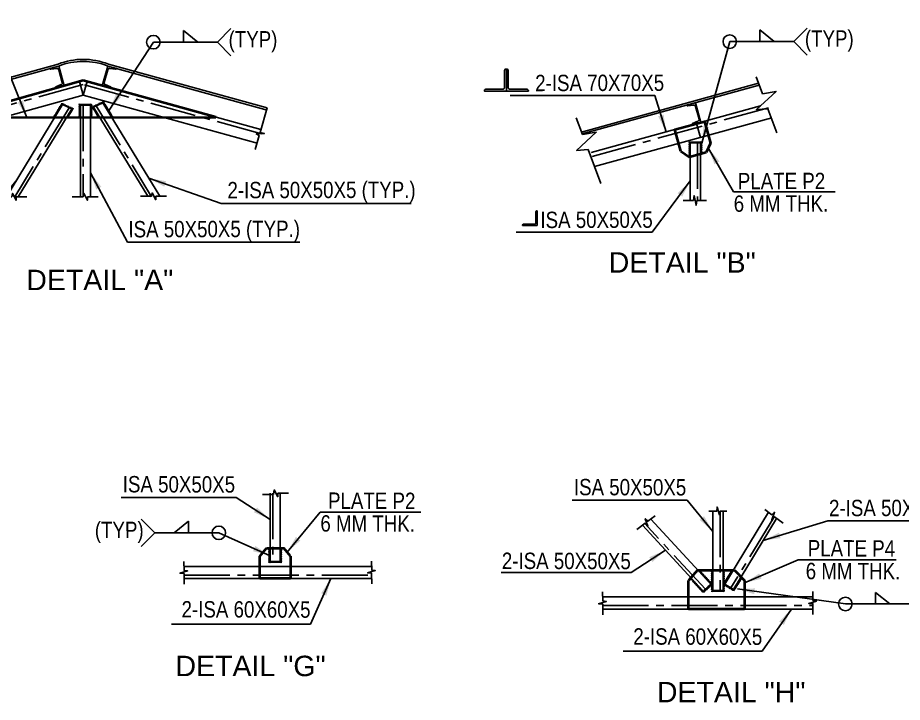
# Model space of a CAD drawing. Header units: inches. Extents: x 1789308 to 1948517, y 1504002 to 1708835.
# Drawn here: x 1880417 to 1893416, y 1544625 to 1554680 of the extents above; entities that cross this region are included whole.
import ezdxf
from ezdxf.enums import TextEntityAlignment as Align

# ---------------------------------------------------------------- set-up
doc = ezdxf.new("R2010")
doc.units = ezdxf.units.IN
doc.header["$LTSCALE"] = 0.015
doc.header["$MEASUREMENT"] = 0
doc.linetypes.add('CENTER2', pattern=[1.125, 0.75, -0.125, 0.125, -0.125])
for name, color, linetype in [('DIM DEM', 191, 'Continuous'), ('ISA 75X75X6', 104, 'Continuous'), ('SHIFTING - STR', 1, 'Continuous')]:
    doc.layers.add(name, color=color, linetype=linetype)
for name, color, linetype, lineweight in [('PLATE', 1, 'Continuous', 25), ('TEXT', 7, 'Continuous', 5), ('TRUSS', 82, 'Continuous', 25), ('truss text', 2, 'Continuous', 25)]:
    doc.layers.add(name, color=color, linetype=linetype, lineweight=lineweight)
doc.styles.add('arial', font='ARIALN.TTF')
doc.styles.add('PRADEEP - STR', font='swissel.ttf')
doc.styles.add('SC-BBS1', font='SansSerif')
doc.dimstyles.new('GRID DIM', dxfattribs={"dimtxt": 350, "dimasz": 250, "dimexe": 0.1, "dimexo": 0.1, "dimgap": 0.09, "dimtad": 0, "dimdec": 0, "dimzin": 0, "dimdsep": 46, "dimtxsty": 'PRADEEP - STR', "dimblk": 'OBLIQUE', "dimcen": 0.09, "dimclrd": 73, "dimclre": 73, "dimclrt": 256, "dimadec": 0, "dimazin": 0, "dimtfac": 1, "dimtdec": 0, "dimtofl": 0, "dimtmove": 1, "dimatfit": 3, "dimfxl": 1.25, "dimtolj": 1, "dimtzin": 0, "dimlwd": -1, "dimlwe": -1, "dimarcsym": 2})
pattern_1 = [(75, (-1809673.053, -1570177.7756), (-2.4148145657, 0.6470476128), [])]

# ---------------------------------------------------------------- blocks, each defined once
blk = doc.blocks.new('A$C533A03B5')
at = {"color": 4}
for p, q in [((-22.5, 100), (22.5, 100)), ((-22.5, 0), (-22.5, 100)), ((-9.7, 91.2), (18.5, 94.7)), ((-17.8, 17.7), (-17.8, 82.3)), ((-22.5, 0), (22.5, 0)), ((-9.7, 8.8), (18.5, 5.3)), ((22.5, 0), (22.5, 0.8))]:
    blk.add_line(p, q, dxfattribs=at)
for centre, radius, start, end in [((-8.8, 82.3), 9, 96, 180), ((17.9, 99.3), 4.61, 276.5191, 8.9465), ((-8.8, 17.7), 9, 180, 264), ((18, 0.8), 4.5, 0, 84)]:
    blk.add_arc(centre, radius, start, end, dxfattribs=at)
blk = doc.blocks.new('A$C661F1956')
at = {"layer": 'PLATE', "color": 3, "lineweight": 40}
for p, q in [((0, 0), (-650, -182.6)), ((650, -179.3), (0, 0)), ((-650, -182.6), (650, -179.3))]:
    blk.add_line(p, q, dxfattribs=at)
blk = doc.blocks.new('_Oblique')
at = {"color": 0, "linetype": 'ByBlock', "lineweight": -2}
blk.add_line((-0.5, -0.5), (0.5, 0.5), dxfattribs=at)
blk = doc.blocks.new('A$C1F354469')
at = {"layer": 'PLATE', "color": 3, "lineweight": 40}
for p, q in [((-75, 109.9), (-42.5, 149)), ((-42.5, 149), (42.5, 149)), ((75, 109.9), (42.5, 149)), ((-75, 0), (-75, 109.9)), ((75, 109.9), (75, 0)), ((75, 0), (-75, 0))]:
    blk.add_line(p, q, dxfattribs=at)
blk = doc.blocks.new('A$C02755AB6')
at = {"layer": 'ISA 75X75X6', "color": 2}
blk.add_lwpolyline([(-0.0054, 0.0634), (-0.0054, 0.0117, -0.414214), (-0.0117, 0.0054), (-0.0635, 0.0054, 0.414214), (-0.0675, 0.0013), (-0.0675, 0), (0, 0), (0, 0.0675), (-0.0014, 0.0675, 0.414214)], format="xyb", close=True, dxfattribs=at)
blk = doc.blocks.new('A$C67564977')
at = {"layer": 'PLATE', "color": 3, "lineweight": 40}
for p, q in [((-132.6, -36.6), (132.6, 36.6)), ((132.6, 36.6), (169.9, -98.7)), ((-95.4, -171.2), (-132.6, -36.6)), ((140.6, -158.3), (169.9, -98.7)), ((-34.9, -206.8), (-95.4, -171.2)), ((140.6, -158.3), (-34.9, -206.8))]:
    blk.add_line(p, q, dxfattribs=at)
blk = doc.blocks.new('A$C4853760B')
h = blk.add_hatch()
h.set_pattern_fill('ANSI31', color=4, scale=20, angle=30)
h.set_pattern_definition([(75, (-1503605.4268, -1417127.7935), (-2.4148145657, 0.6470476128), [])])
h.paths.add_polyline_path([(-917.9, 103.1), (-974.5, 129.2), (-1017.4, 58.8), (-1010.4, 58.8), (-972.1, 121.6), (-926.2, 101.1), (-951.9, 59), (-944.8, 59)])
h.paths.add_polyline_path([(-819.2, 108.8), (-773.7, 130.1), (-730.6, 59.5), (-723.6, 59.5), (-771.4, 137.9), (-827.8, 111.4), (-796.7, 60.4), (-789, 59.4)])
h = blk.add_hatch()
h.set_pattern_fill('ANSI31', color=4, scale=20, angle=30)
h.set_pattern_definition([(75, (-1785122.0718, -1574641.8486), (-2.4148145657, 0.6470476128), [])])
edge = h.paths.add_edge_path()
edge.add_line((-890.3, 59.1), (-884.3, 59.1))
edge.add_line((-884.3, 59.1), (-884.3, 118.8))
edge.add_line((-884.3, 118.8), (-834.3, 118.8))
edge.add_line((-834.3, 118.8), (-834.2, 59.3))
edge.add_line((-834.2, 59.3), (-828.2, 59.3))
edge.add_line((-828.2, 59.3), (-828.3, 124.8))
edge.add_line((-828.3, 124.8), (-890.3, 124.8))
edge.add_line((-890.3, 124.8), (-890.3, 59.1))
for p, q in [((-308.3, 427.6), (-378.6, 484.2)), ((-378.6, 427.6), (-378.6, 484.2)), ((-213.2, 427.6), (-146.9, 493.9)), ((-213.2, 427.6), (-146.9, 361.3))]:
    blk.add_line(p, q)
blk.add_circle((-526.6, 427.6), 33.1)
at = {"layer": 'PLATE', "color": 1}
for p, q in [((-888.9, 235), (-1386.9, 97.7)), ((-354.5, 97.8), (-851.7, 235))]:
    blk.add_line(p, q, dxfattribs=at)
at = {"layer": 'SHIFTING - STR', "color": 4, "ltscale": 1000}
blk.add_line((0, 0), (-851.7, 235), dxfattribs=at)
for points in [[(-1810.5, -19.2), (-888.9, 235)], [(-870.3, 167.5), (-888.9, 235)], [(-870.3, 167.5), (-851.7, 235)], [(-870.3, 167.5), (-1791.9, -86.7)], [(-870.3, 167.5), (-18.7, -67.4)], [(-773.7, 130.1), (-819.2, 108.8)], [(-773.7, 130.1), (-495.1, -326.9)], [(-1842.7, 97.7), (-1807.8, -28.8), (-1829.5, -34.6), (-1789.3, -36.6), (-1803.7, -43.8), (-1784.5, -113.4)], [(-972.1, 121.6), (-1246.8, -329)], [(-926.6, 100.4), (-1188.4, -329)], [(-972.1, 121.6), (-926.6, 100.4)], [(-884.3, 118.8), (-884.3, -329)], [(-884.3, 118.8), (-834.3, 118.8)], [(-834.3, 118.8), (-834.3, -329)], [(-819.2, 108.8), (-553.5, -326.9)], [(30.1, 105.8), (-4, -14), (17.6, -19.8), (-22.5, -21.8), (-8.1, -29), (-27.3, -98.7)], [(-1273.5, -329), (-1220.1, -329)], [(-1220.1, -329), (-1216.5, -313), (-1199, -346.4), (-1199, -329)], [(-1199, -329), (-1146.2, -329)], [(-923.9, -329), (-870.5, -329)], [(-870.5, -329), (-866.9, -313), (-849.4, -346.4), (-849.4, -329)], [(-849.4, -329), (-796.6, -329)], [(-589.9, -326.9), (-536.5, -326.9)], [(-536.5, -326.9), (-532.9, -310.9), (-515.3, -344.3), (-515.3, -326.9)], [(-515.3, -326.9), (-462.6, -326.9)]]:
    blk.add_lwpolyline(points, dxfattribs=at)
at = {"layer": 'SHIFTING - STR', "color": 5, "linetype": 'CENTER2', "ltscale": 20000}
for points in [[(3, -20.5), (-870.3, 220.4), (-1800.1, -36)], [(-939.7, 106.5), (-1205.1, -329)], [(-870.3, 118.8), (-870.3, -329)], [(-806.1, 115), (-535.5, -329)]]:
    blk.add_lwpolyline(points, dxfattribs=at)
at = {"layer": 'TRUSS', "color": 1}
for points in [[(-993.4, 320.3), (-1839.7, 86.8)], [(-990.2, 310.8), (-1837.1, 77.2)], [(-750.4, 310.8), (30.1, 95.4)], [(-747.2, 320.3), (30.1, 105.8)]]:
    blk.add_lwpolyline(points, dxfattribs=at)
at = {"layer": 'TRUSS'}
blk.add_lwpolyline([(-870.3, 167.5), (-851.7, 235)], dxfattribs=at)
at = {"layer": 'TRUSS', "color": 1}
for radius, start, end in [(341, 68.8447, 111.1552), (331, 68.7587, 111.2413)]:
    blk.add_arc((-870.3, 2.3), radius, start, end, dxfattribs=at)
at = {"layer": 'PLATE'}
blk.add_blockref('A$C661F1956', (-870.3, 240.1), dxfattribs=at)
at = {"layer": 'TRUSS', "xscale": -1, "rotation": 15.42487787149558}
blk.add_blockref('A$C533A03B5', (-985.3, 208.4), dxfattribs=at)
at = {"layer": 'TRUSS', "rotation": 344.5751221285044}
blk.add_blockref('A$C533A03B5', (-755.3, 208.4), dxfattribs=at)
at = {"layer": 'TEXT', "color": 2, "style": 'arial'}
for s, rotation, p in [(' PLATE P5', 359.8608, (-1650.3, 506.8, 0)), ('6 MM THK.', 359.8608, (-1695.6, 389.2, 0)), ('2-ISA 70X70X5', 359.8608, (-2067.6, -229.8, 0)), ('2-ISA 50X50X5 (TYP.)', 0.1392, (297, -295.8, 0)), ('2-ISA 50X50X5 (TYP.)', 359.8608, (-1921.5, -478.2, 0)), ('ISA 50X50X5 (TYP.)', 0.1392, (-228.7, -487.3, 0))]:
    blk.add_text(s, height=80, rotation=rotation, dxfattribs=at).set_placement(p, align=Align.MIDDLE_CENTER)
blk.add_text('(TYP)', height=80, rotation=359.8608, dxfattribs=at).set_placement((-158.5, 402, 0))
at = {"layer": 'DIM DEM'}
for points in [[(-1145.8, 58.5), (-1303, 445.9), (-2031.7, 445.9)], [(-743.4, 95.4), (-526.6, 427.6), (-213.2, 427.6)], [(-1572.7, -26.2), (-1725.3, -293.8), (-2406.1, -293.8)], [(-834.3, -212.7), (-653, -551), (191.1, -551)], [(-1200.5, -253), (-1441.7, -552.5), (-2372.1, -552.5)], [(-549, -238.5), (-194.6, -362.5), (735.8, -362.5)]]:
    blk.add_leader(points, dimstyle='GRID DIM', override={"dimasz": 85, "dimclrd": 256, "dimfxl": 0.1}, dxfattribs=at)
blk = doc.blocks.new('A$C0A5E6D36')
h = blk.add_hatch()
h.set_pattern_fill('ANSI31', color=4, scale=20, angle=30)
h.set_pattern_definition([(75, (-1805788.225, -1576819.3882), (-2.4148145657, 0.6470476128), [])])
h.paths.add_polyline_path([(-404.6, -192), (-404.6, -116.8), (-342.6, -116.8), (-342.6, -176.4), (-348.6, -178.1), (-348.6, -122.8), (-398.6, -122.8), (-398.6, -191.9), (-403, -193.1)])
for p, q in [((108, 372.6), (174.3, 438.9)), ((12.9, 372.6), (-57.4, 429.3)), ((-57.4, 372.6), (-57.4, 429.3)), ((108, 372.6), (174.3, 306.4))]:
    blk.add_line(p, q)
blk.add_circle((-205.4, 372.6), 33.1)
at = {"layer": 'SHIFTING - STR', "color": 4, "ltscale": 1000}
for points in [[(-76.8, 199.8), (-45.8, 117)], [(-45.8, 117), (21.4, 128.3), (-74.6, 39.7), (-18.4, 43.8)], [(-884, -171.2), (-55.5, 57.3)], [(-18.4, 43.8), (25.6, -73.4)], [(0, 0), (-868, -239.4)], [(-957.6, -0.2), (-926.6, -82.9)], [(-926.6, -82.9), (-859.4, -71.7), (-955.4, -160.2), (-899.2, -156.1)], [(-398.6, -122.8), (-398.6, -406.3)], [(-398.6, -122.8), (-348.6, -122.8)], [(-348.6, -122.8), (-348.6, -405.8)], [(-899.2, -156.1), (-836.7, -322.7)], [(-383.3, -406.3), (-379.9, -381.6), (-370.3, -429.1), (-366.8, -406.3)], [(-433.4, -406.3), (-383.3, -406.3)], [(-366.8, -406.3), (-319.6, -406.3)]]:
    blk.add_lwpolyline(points, dxfattribs=at)
at = {"layer": 'SHIFTING - STR', "color": 5, "linetype": 'CENTER2', "ltscale": 20000}
for points in [[(-15.8, 48.5), (-879.7, -189.7)], [(-362.6, -122.8), (-362.6, -409.1)]]:
    blk.add_lwpolyline(points, dxfattribs=at)
at = {"layer": 'TRUSS', "color": 1}
for points in [[(-65.2, 168.7), (-931.4, -70.2)], [(-61.7, 159.3), (-927.9, -79.6)]]:
    blk.add_lwpolyline(points, dxfattribs=at)
at = {"layer": 'TRUSS'}
blk.add_lwpolyline([(-349, -96.4), (-367.6, -28.9)], dxfattribs=at)
at = {"lineweight": -3, "extrusion": (-4.57411e-16, -0.000231777, 1), "xscale": -1596.873600000004, "yscale": 1596.873600000013, "zscale": 1596.873600000013, "rotation": 0.03911432111834756}
blk.add_blockref('A$C02755AB6', (-1299.7, 130.3, 0), dxfattribs=at)
at = {"lineweight": -3, "extrusion": (4.57411e-16, -0.000231777, 1), "xscale": 1050.000000000002, "yscale": 1050.000000000002, "zscale": 1050.000000000002, "rotation": 359.9608856788817}
blk.add_blockref('A$C02755AB6', (-1149.3, -527.3, 0.1), dxfattribs=at)
at = {"layer": 'PLATE', "rotation": 195.4194213504711}
blk.add_blockref('A$C1F354469', (-401.7, -38.2), dxfattribs=at)
at = {"layer": 'TEXT', "color": 2, "extrusion": (4.57411e-16, -0.000231777, 1), "xscale": 1596.873600000004, "yscale": 1596.873600000004, "zscale": 1596.873600000004, "rotation": 359.9608856788817}
blk.add_blockref('A$C02755AB6', (-1299.7, 130.3, 0), dxfattribs=at)
at = {"layer": 'TRUSS', "xscale": -1, "rotation": 15.42487787149558}
blk.add_blockref('A$C533A03B5', (-368, -28.9), dxfattribs=at)
at = {"layer": 'TEXT', "color": 2, "style": 'arial'}
blk.add_text('(TYP)', height=80, rotation=0.1392, dxfattribs=at).set_placement((162.7, 347.1, 0))
for s, p in [('2-ISA 70X70X5', (-842.7, 170.5, 0)), ('PLATE P2', (48, -310, 0)), ('6 MM THK.', (45.6, -420.3, 0)), ('ISA 50X50X5', (-857.8, -499.8, 0))]:
    blk.add_text(s, height=80, rotation=0.1392, dxfattribs=at).set_placement(p, align=Align.MIDDLE_CENTER)
at = {"layer": 'DIM DEM'}
for points in [[(-342.7, -124.1), (-205.4, 372.6), (108, 372.6)], [(-517.5, -70.1), (-572.6, 108.8), (-1281.6, 108.8)], [(-310.6, -147.4), (-186.8, -363.4), (310.3, -363.4)], [(-398.6, -309.7), (-585.2, -559.9), (-1252.2, -559.9)]]:
    blk.add_leader(points, dimstyle='GRID DIM', override={"dimasz": 85, "dimclrd": 256, "dimfxl": 0.1}, dxfattribs=at)
blk = doc.blocks.new('A$C721306AC')
h = blk.add_hatch()
h.set_pattern_fill('ANSI31', color=4, scale=20, angle=30)
h.set_pattern_definition([(75, (-1792697.387, -1571728.9636), (-2.4148145657, 0.6470476128), [])])
h.paths.add_polyline_path([(-503.6, 85.2), (-441.6, 85.2), (-441.6, 13.2), (-503.6, 13.2)])
h.paths.add_polyline_path([(-497.6, 85.2), (-447.6, 85.2), (-447.6, 19.2), (-497.6, 19.2)], flags=16)
for p, q in [((-1061.8, 160.3), (-1128.1, 226.6)), ((-966.7, 160.3), (-896.4, 217)), ((-896.4, 160.3), (-896.4, 217)), ((-1061.8, 160.3), (-1128.1, 94))]:
    blk.add_line(p, q)
blk.add_circle((-748.3, 160.3), 33.1)
at = {"layer": 'SHIFTING - STR', "color": 4, "ltscale": 1000}
for points in [[(-534.2, 348.2), (-480.8, 348.2)], [(-497.6, 354.3), (-497.6, 19.2)], [(-480.8, 348.2), (-477.2, 370.3), (-459.6, 336.9), (-459.6, 354.3)], [(-459.6, 354.3), (-406.8, 354.3)], [(-447.6, 354.3), (-447.6, 19.2)], [(-919, -91.5), (-919, -39.3), (-939.3, -37.7), (-901.7, -26.1), (-918.9, -23.4), (-919.6, 20.2)], [(-497.6, 19.2), (-447.6, 19.2)], [(0.3, -90), (0.2, -37.7), (-20.1, -36.1), (17.6, -24.5), (0.4, -21.8), (-0.4, 21.8)], [(-919, -3.8), (0.2, -3.8)], [(-919, -63.8), (0.2, -63.8)]]:
    blk.add_lwpolyline(points, dxfattribs=at)
at = {"layer": 'SHIFTING - STR', "color": 5, "linetype": 'CENTER2', "ltscale": 20000}
for points in [[(-483.6, 354.3), (-483.6, 19.2)], [(-919, -46.8), (0.2, -46.8)]]:
    blk.add_lwpolyline(points, dxfattribs=at)
at = {"layer": 'PLATE'}
blk.add_blockref('A$C1F354469', (-472.6, -63.8), dxfattribs=at)
at = {"layer": 'TEXT', "color": 2, "style": 'arial'}
for s, p in [('ISA 50X50X5', (-943.9, 397.9, 0)), (' PLATE P2', (-12.3, 317.5, 0)), ('6 MM THK.', (-19.3, 205.9, 0)), ('2-ISA 60X60X5', (-615.1, -214.6, 0))]:
    blk.add_text(s, height=80, rotation=359.8608, dxfattribs=at).set_placement(p, align=Align.MIDDLE_CENTER)
blk.add_text('(TYP)', height=80, rotation=0.1392, dxfattribs=at).set_placement((-1355.7, 134.2, 0))
at = {"layer": 'DIM DEM'}
for points in [[(-497.6, 226.2), (-663.6, 334), (-1226.8, 334)], [(-413.8, 65.6, 0), (-252.5, 262.1, 0), (240.9, 262.1, 0)], [(-497.6, 48.5), (-748.3, 160.3), (-1061.8, 160.3)], [(-199.3, -63.8), (-299.8, -286.2), (-980.6, -286.2)]]:
    blk.add_leader(points, dimstyle='GRID DIM', override={"dimasz": 85, "dimclrd": 256, "dimfxl": 0.1}, dxfattribs=at)
blk = doc.blocks.new('A$C38354CA1')
h = blk.add_hatch()
h.set_pattern_fill('ANSI31', color=4, scale=20, angle=30)
h.set_pattern_definition(pattern_1)
h.paths.add_polyline_path([(-266.6, 149.8), (-202.4, 79.5), (-156.9, 121.6), (-220.4, 190), (-231, 190)])
h.paths.add_polyline_path([(-263, 153.9), (-202, 88), (-165.3, 121.9), (-228.3, 190), (-231.3, 189.6)], flags=16)
h = blk.add_hatch()
h.set_pattern_fill('ANSI31', color=4, scale=20, angle=30)
h.set_pattern_definition(pattern_1)
h.paths.add_polyline_path([(-160.9, 84), (-98.9, 84), (-98.9, 190), (-160.9, 190)])
h.paths.add_polyline_path([(-154.9, 90), (-104.9, 90), (-104.9, 190), (-154.9, 190)], flags=16)
h = blk.add_hatch()
h.set_pattern_fill('ANSI31', color=4, scale=20, angle=30)
h.set_pattern_definition(pattern_1)
h.paths.add_polyline_path([(-105.3, 120.2), (-52.5, 88), (-12.1, 152.2), (-47.9, 189.1), (-62.8, 190)])
h.paths.add_polyline_path([(-97.1, 122.2), (-54.5, 96.2), (-17.2, 157.4), (-48.8, 190), (-55.7, 190)], flags=16)
for p, q in [((807.6, 25), (873.9, 91.3)), ((712.5, 25), (642.2, 81.6)), ((642.2, 25), (642.2, 81.6)), ((807.6, 25), (873.9, -41.3))]:
    blk.add_line(p, q)
blk.add_lwpolyline([(-154.9, 60), (-104.9, 60)])
blk.add_circle((494.1, 25), 33.1)
at = {"layer": 'SHIFTING - STR', "color": 4, "ltscale": 1000}
for points in [[(-175, 479), (-135.6, 479.1), (-134, 499.4), (-122.5, 461.7), (-119.7, 478.9), (-86.8, 479.5)], [(-154.9, 479.2), (-154.9, 90)], [(-104.9, 479.2), (-104.9, 90)], [(188.9, 420.3), (147.1, 451.7), (133.6, 436.4), (147, 473.5), (134.5, 461.4), (99.2, 487)], [(-527.9, 388.8), (-486.2, 420.2), (-472.7, 405), (-486.1, 442), (-473.5, 429.9), (-438.3, 455.6)], [(-165, 121.5), (-459.6, 440.1)], [(117.3, 473.9), (-97.1, 122.2)], [(157.4, 443.9), (-54.5, 96.2)], [(-202, 88), (-499.9, 409.9)], [(-165, 121.5), (-202, 88)], [(-154.9, 90), (-104.9, 90)], [(-97.1, 122.2), (-54.5, 96.2)], [(-694.6, -27.7), (-694.7, 24.5), (-715, 26.2), (-677.3, 37.7), (-694.5, 40.5), (-695.2, 84.1)], [(-694.8, 60), (335, 60)], [(335, -26.1), (334.9, 26.1), (314.6, 27.7), (352.3, 39.3), (335.1, 42), (334.4, 85.6)], [(-694.8, 0), (335, 0)]]:
    blk.add_lwpolyline(points, dxfattribs=at)
at = {"layer": 'SHIFTING - STR', "color": 5, "linetype": 'CENTER2', "ltscale": 20000}
for points in [[(-118.9, 479.2), (-118.9, 90)], [(143.3, 447.4), (-66.3, 103.4)], [(-191.7, 97.4), (-488.6, 418.4)], [(-694.8, 17), (335, 17)]]:
    blk.add_lwpolyline(points, dxfattribs=at)
at = {"layer": 'PLATE', "rotation": 164.5751221282037}
blk.add_blockref('A$C67564977', (-137.5, 0), dxfattribs=at)
at = {"layer": 'TEXT', "color": 2, "style": 'arial'}
for s, rotation, p in [('ISA 50X50X5', 359.8608, (-560.5, 596.6, 0)), ('2-ISA 50X50X5', 0.1392, (729.9, 495.1, 0)), ('PLATE P4', 359.8608, (523.8, 297.2, 0)), ('2-ISA 50X50X5', 359.8608, (-872.7, 235.6, 0)), ('6 MM THK.', 359.8608, (531.6, 185.6, 0)), ('2-ISA 60X60X5', 359.8608, (-228.8, -134.9, 0))]:
    blk.add_text(s, height=80, rotation=rotation, dxfattribs=at).set_placement(p, align=Align.MIDDLE_CENTER)
blk.add_text('(TYP)', height=80, rotation=359.8608, dxfattribs=at).set_placement((862.3, -0.6, 0))
at = {"layer": 'DIM DEM'}
for points in [[(-154.9, 379.5), (-280.2, 532.6), (-843.4, 532.6)], [(91.7, 336, 0), (408.8, 432, 0), (1100, 432, 0)], [(-387.3, 288.2), (-555.8, 179.5), (-1191.5, 179.5)], [(0, 127.6, 0), (262.7, 241.7, 0), (743.3, 241.7, 0)], [(-35.1, 98.6), (494.1, 25), (807.6, 25)], [(229.7, 0), (86.4, -206.5), (-594.3, -206.5)]]:
    blk.add_leader(points, dimstyle='GRID DIM', override={"dimasz": 85, "dimclrd": 256, "dimfxl": 0.1}, dxfattribs=at)

msp = doc.modelspace()

# ---------------------------------------------------------------- block references
at = {"layer": 'PLATE', "xscale": 3, "yscale": 3, "zscale": 3}
for name, p in [('A$C4853760B', (1883991.1, 1553038.3)), ('A$C0A5E6D36', (1891496.9, 1553211.7)), ('A$C721306AC', (1885618.1, 1546632.7)), ('A$C38354CA1', (1891097.3, 1545994.5))]:
    msp.add_blockref(name, p, dxfattribs=at)

# ---------------------------------------------------------------- texts
at = {"layer": 'truss text', "style": 'SC-BBS1'}
for s, p in [('DETAIL "B"', (1890182.5, 1550845.2)), ('DETAIL "A"', (1881623.5, 1550588.3)), ('DETAIL "G"', (1883839, 1544918.6)), ('DETAIL "H"', (1890901.4, 1544534.6))]:
    msp.add_text(s, height=300, dxfattribs=at).set_placement(p, align=Align.BOTTOM_CENTER)

doc.saveas('drawing.dxf')
